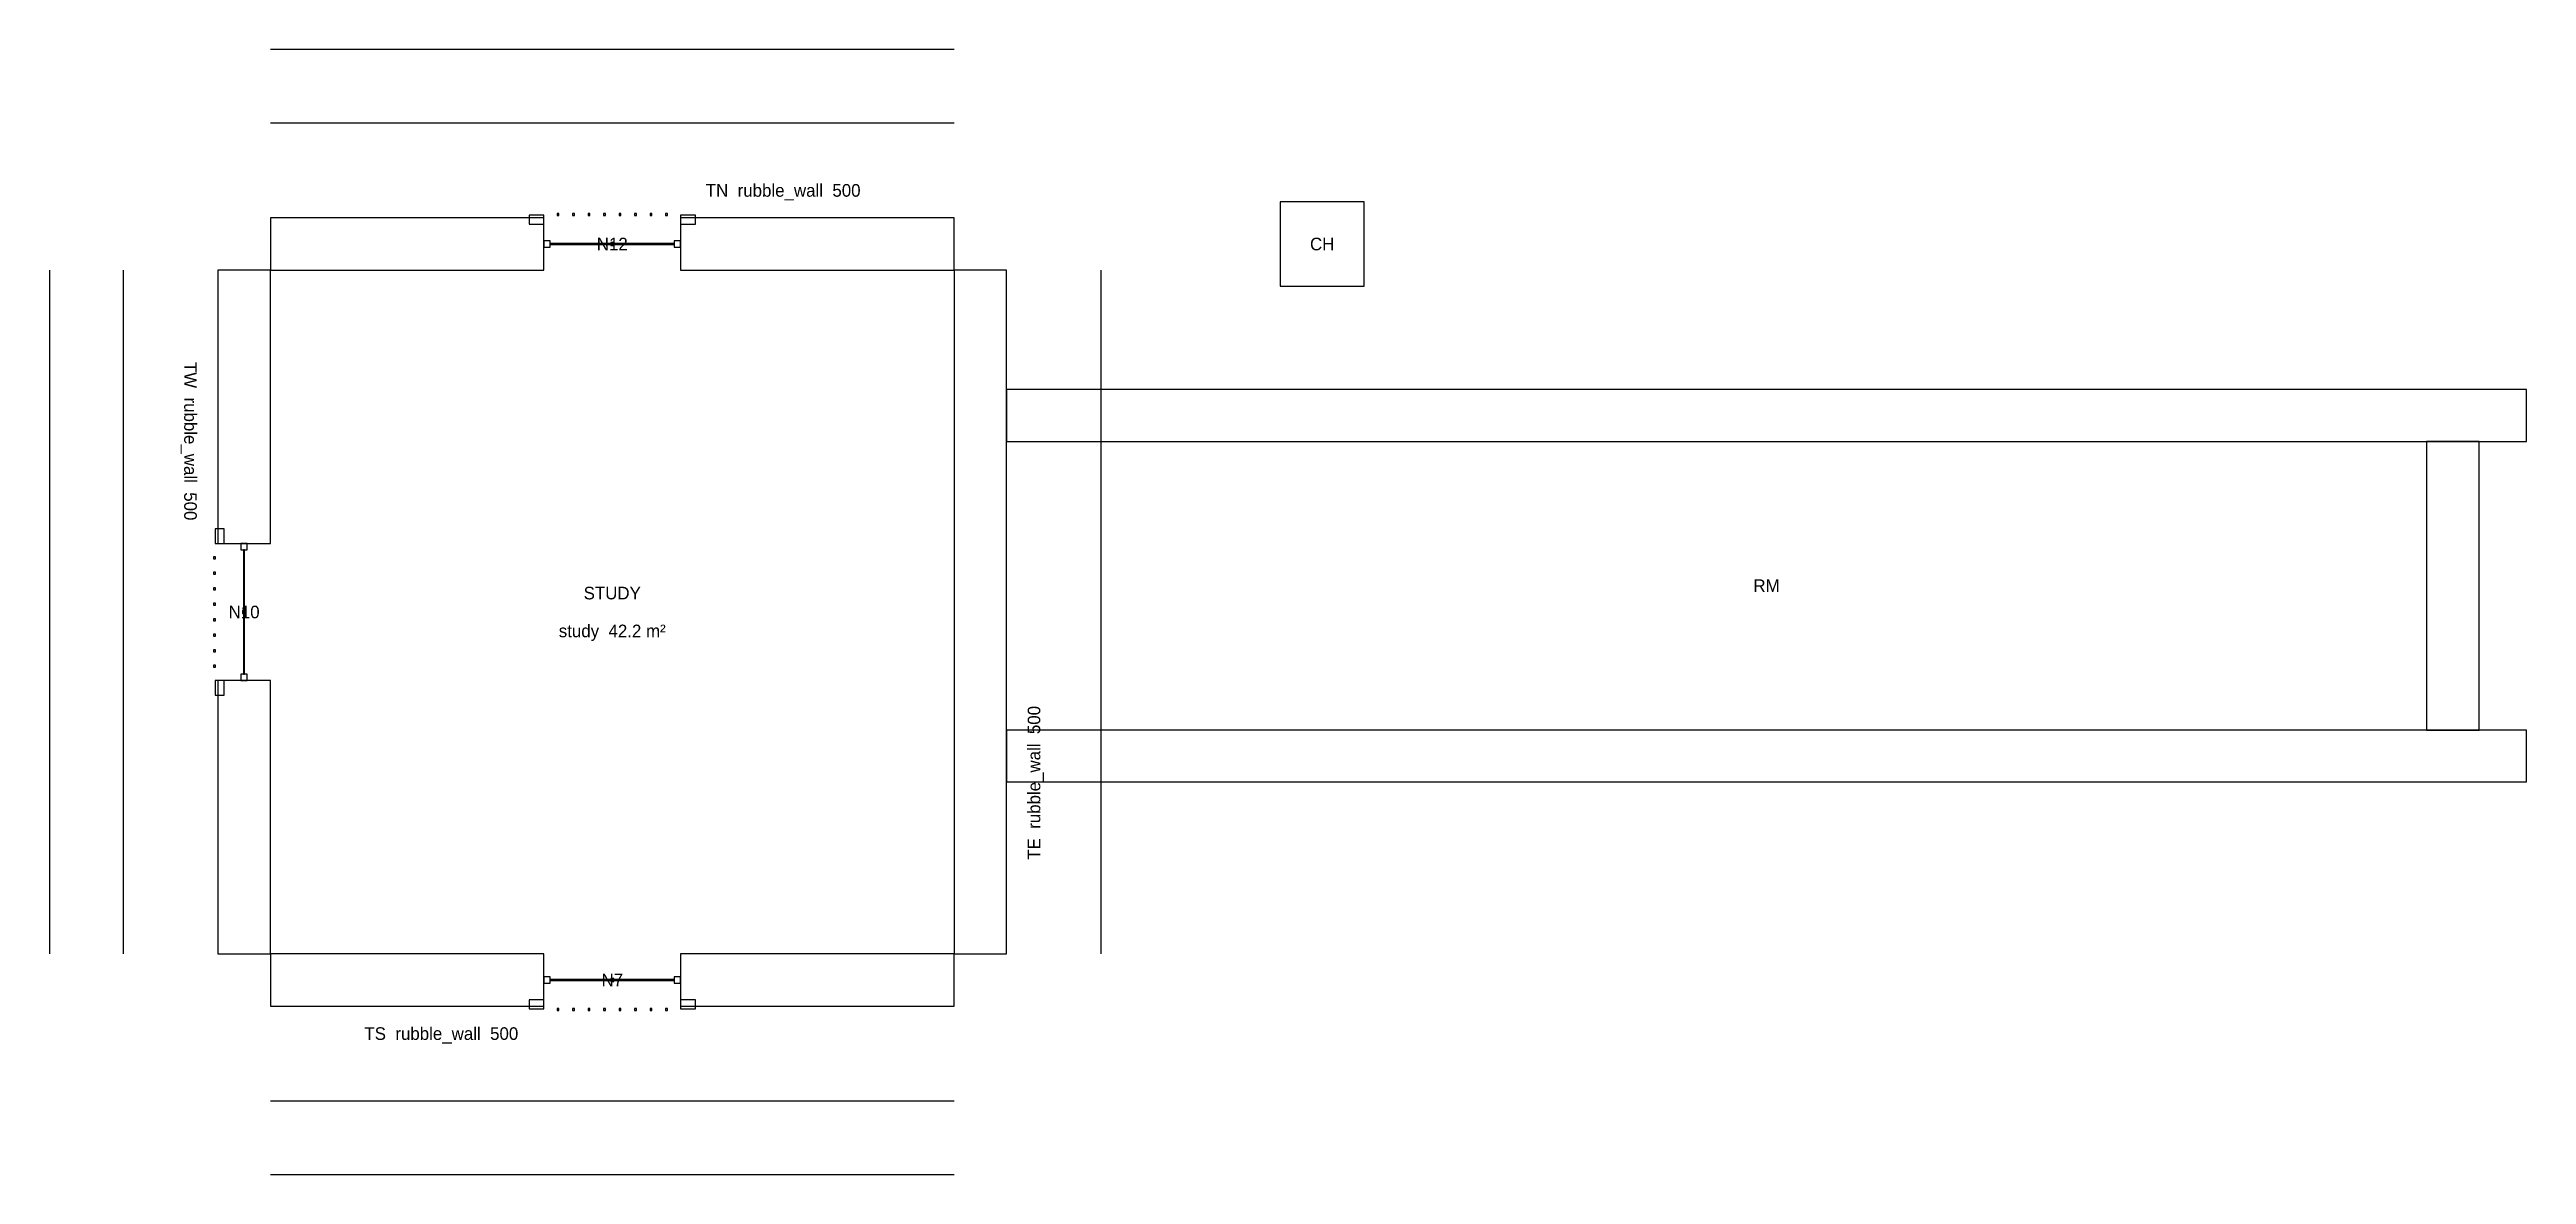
# Model space of a CAD drawing. Header units: millimetres. Extents: x -1600 to 21950, y -1600 to 9100.
import ezdxf
from ezdxf.enums import TextEntityAlignment as Align

# ---------------------------------------------------------------- set-up
doc = ezdxf.new("R2010")
doc.units = ezdxf.units.MM
for name, color, linetype in [('DIMS', 3, 'Continuous'), ('JOINERY', 8, 'Continuous'), ('OPENINGS', 4, 'Continuous'), ('TEXT', 2, 'Continuous'), ('WALLS', 7, 'Continuous')]:
    doc.layers.add(name, color=color, linetype=linetype)
doc.styles.add('OpenSansCondensed-Light', font='OpenSansCondensed-Light.ttf')
doc.dimstyles.new('EZDXF', dxfattribs={"dimtxt": 0.25, "dimasz": 0.175, "dimexe": 0.375, "dimexo": 0.125, "dimgap": 0.1, "dimtad": 1, "dimlfac": 100, "dimzin": 12, "dimdsep": 46, "dimtxsty": 'OpenSansCondensed-Light', "dimblk": 'ARCHTICK', "dimcen": 2.5, "dimazin": 3, "dimtfac": 0.5, "dimtmove": 2, "dimatfit": 3})

# ---------------------------------------------------------------- blocks, each defined once
blk = doc.blocks.new('_ARCHTICK')
at = {"color": 0, "linetype": 'BYBLOCK', "const_width": 0.15}
blk.add_lwpolyline([(-0.5, -0.5), (0.5, 0.5)], dxfattribs=at)

msp = doc.modelspace()

# ---------------------------------------------------------------- linework, layer by layer
at = {"layer": 'JOINERY'}
for points in [[(3224.75, 7522), (3242.75, 7522), (3242.75, 7540), (3224.75, 7540)], [(3372.25, 7522), (3390.25, 7522), (3390.25, 7540), (3372.25, 7540)], [(3519.75, 7522), (3537.75, 7522), (3537.75, 7540), (3519.75, 7540)], [(3667.25, 7522), (3685.25, 7522), (3685.25, 7540), (3667.25, 7540)], [(3814.75, 7522), (3832.75, 7522), (3832.75, 7540), (3814.75, 7540)], [(3962.25, 7522), (3980.25, 7522), (3980.25, 7540), (3962.25, 7540)], [(4109.75, 7522), (4127.75, 7522), (4127.75, 7540), (4109.75, 7540)], [(4257.25, 7522), (4275.25, 7522), (4275.25, 7540), (4257.25, 7540)], [(10900, 7650), (10100, 7650), (10100, 6850), (10900, 6850)], [(2960, 7440), (3100, 7440), (3100, 7525), (2960, 7525)], [(4400, 7440), (4540, 7440), (4540, 7525), (4400, 7525)], [(21950, 5866.74065), (7500, 5866.74065), (7500, 5372.61256), (21950, 5372.61256)], [(60, 4400), (60, 4540), (-25, 4540), (-25, 4400)], [(-22, 4257.25), (-22, 4275.25), (-40, 4275.25), (-40, 4257.25)], [(-22, 4109.75), (-22, 4127.75), (-40, 4127.75), (-40, 4109.75)], [(-22, 3962.25), (-22, 3980.25), (-40, 3980.25), (-40, 3962.25)], [(-22, 3814.75), (-22, 3832.75), (-40, 3832.75), (-40, 3814.75)], [(-22, 3667.25), (-22, 3685.25), (-40, 3685.25), (-40, 3667.25)], [(-22, 3519.75), (-22, 3537.75), (-40, 3537.75), (-40, 3519.75)], [(-22, 3372.25), (-22, 3390.25), (-40, 3390.25), (-40, 3372.25)], [(-22, 3224.75), (-22, 3242.75), (-40, 3242.75), (-40, 3224.75)], [(60, 2960), (60, 3100), (-25, 3100), (-25, 2960)], [(21950, 2627.38744), (7500, 2627.38744), (7500, 2133.25935), (21950, 2133.25935)], [(3100, 60), (2960, 60), (2960, -25), (3100, -25)], [(4540, 60), (4400, 60), (4400, -25), (4540, -25)], [(3242.75, -22), (3224.75, -22), (3224.75, -40), (3242.75, -40)], [(3390.25, -22), (3372.25, -22), (3372.25, -40), (3390.25, -40)], [(3537.75, -22), (3519.75, -22), (3519.75, -40), (3537.75, -40)], [(3685.25, -22), (3667.25, -22), (3667.25, -40), (3685.25, -40)], [(3832.75, -22), (3814.75, -22), (3814.75, -40), (3832.75, -40)], [(3980.25, -22), (3962.25, -22), (3962.25, -40), (3980.25, -40)], [(4127.75, -22), (4109.75, -22), (4109.75, -40), (4127.75, -40)], [(4275.25, -22), (4257.25, -22), (4257.25, -40), (4275.25, -40)]]:
    msp.add_lwpolyline(points, close=True, dxfattribs=at)
at = {"layer": 'OPENINGS'}
for points in [[(3160, 7220), (3160, 7280), (3100, 7280), (3100, 7220)], [(3160, 7245), (4340, 7245), (4340, 7255), (3160, 7255)], [(3735, 7235), (3765, 7235), (3765, 7265), (3735, 7265)], [(4340, 7220), (4400, 7220), (4400, 7280), (4340, 7280)], [(280, 4340), (280, 4400), (220, 4400), (220, 4340)], [(255, 3160), (255, 4340), (245, 4340), (245, 3160)], [(265, 3735), (265, 3765), (235, 3765), (235, 3735)], [(280, 3160), (220, 3160), (220, 3100), (280, 3100)], [(3160, 280), (3100, 280), (3100, 220), (3160, 220)], [(4340, 255), (3160, 255), (3160, 245), (4340, 245)], [(3765, 265), (3735, 265), (3735, 235), (3765, 235)], [(4340, 280), (4340, 220), (4400, 220), (4400, 280)]]:
    msp.add_lwpolyline(points, close=True, dxfattribs=at)
at = {"layer": 'WALLS'}
for points in [[(3100, 7000), (3100, 7500), (500, 7500), (500, 7000)], [(4400, 7000), (7000, 7000), (7000, 7500), (4400, 7500)], [(500, 4400), (500, 7000), (0, 7000), (0, 4400)], [(7000, 7000), (7000, 500), (7500, 500), (7500, 7000)], [(21500, 5372.61256), (21000, 5372.61256), (21000, 2627.38744), (21500, 2627.38744)], [(500, 3100), (0, 3100), (0, 500), (500, 500)], [(3100, 500), (500, 500), (500, 0), (3100, 0)], [(4400, 500), (4400, 0), (7000, 0), (7000, 500)]]:
    msp.add_lwpolyline(points, close=True, dxfattribs=at)

# ---------------------------------------------------------------- texts
at = {"layer": 'TEXT'}
for s, p in [('TN  rubble_wall  500', (5375, 7760)), ('N12', (3750, 7250)), ('CH', (10500, 7250)), ('RM', (14725, 4000)), ('N10', (250, 3750)), ('STUDY', (3750, 3930)), ('study  42.2 m²', (3750, 3570)), ('N7', (3750, 250)), ('TS  rubble_wall  500', (2125, -260))]:
    msp.add_text(s, height=120, dxfattribs=at).set_placement(p, align=Align.MIDDLE_CENTER)
for s, rotation, p in [('TW  rubble_wall  500', -90, (-260, 5375)), ('TE  rubble_wall  500', 90, (7760, 2125))]:
    msp.add_text(s, height=120, rotation=rotation, dxfattribs=at).set_placement(p, align=Align.MIDDLE_CENTER)

# ---------------------------------------------------------------- dimensions: what is measured, and where the dimension line sits
at = {"layer": 'DIMS'}
for base, p1, p2, angle in [((7000, 9100), (7000, 9100), (500, 9100), 180), ((3100, 8400), (3100, 8400), (500, 8400), 180), ((4400, 8400), (4400, 8400), (3100, 8400), 180), ((7000, 8400), (7000, 8400), (4400, 8400), 180), ((-1600, 7000), (-1600, 7000), (-1600, 500), 270), ((-900, 7000), (-900, 7000), (-900, 4400), 270), ((8400, 500), (8400, 500), (8400, 7000), 90), ((-900, 4400), (-900, 4400), (-900, 3100), 270), ((-900, 3100), (-900, 3100), (-900, 500), 270)]:
    msp.add_linear_dim(base=base, p1=p1, p2=p2, angle=angle, dimstyle='EZDXF', dxfattribs=at).render()
for base, p1, p2 in [((500, -900), (500, -900), (3100, -900)), ((3100, -900), (3100, -900), (4400, -900)), ((4400, -900), (4400, -900), (7000, -900)), ((500, -1600), (500, -1600), (7000, -1600))]:
    msp.add_linear_dim(base=base, p1=p1, p2=p2, dimstyle='EZDXF', dxfattribs=at).render()

doc.saveas('drawing.dxf')
